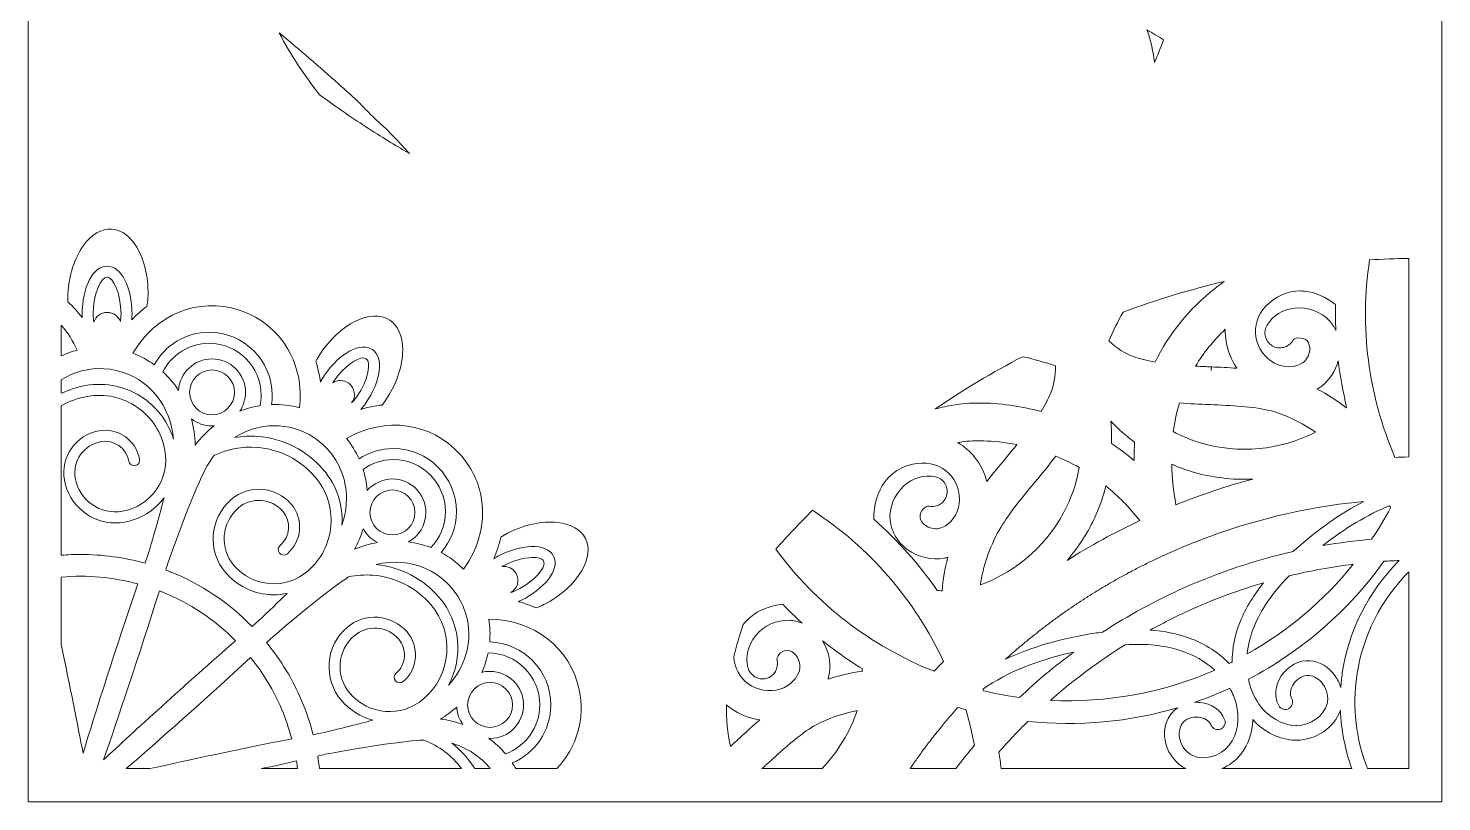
# Model space of a CAD drawing. Header units: millimetres. Extents: x 31 to 886, y -1164 to 562.
# Drawn here: x 501 to 886.3, y -1164.1 to -953.5 of the extents above; entities that cross this region are included whole.
import ezdxf

# ---------------------------------------------------------------- set-up
doc = ezdxf.new("R2010")
doc.units = ezdxf.units.MM
doc.header["$MEASUREMENT"] = 0
doc.layers.add('Layer 1', color=7, linetype='Continuous')

msp = doc.modelspace()

# ---------------------------------------------------------------- linework, layer by layer
at = {"layer": 'Layer 1', "lineweight": 0}
msp.add_lwpolyline([(501, -602.86), (501, -1164.08), (659.69, -1164.08), (886.3, -1164.08), (886.3, -1010.46), (886.3, -602.86), (501, -602.86)], dxfattribs=at)
for points, knots in [([(593.74, -980.74), (589.79, -978.18), (585.22, -975.09), (580.4, -971.57), (576.22, -966.28), (572.54, -960.65), (569.4, -954.71), (575.06, -959.39), (580.46, -964.03), (585.47, -968.5), (587.56, -970.36), (589.55, -972.17), (591.45, -973.96), (592.2, -974.76), (592.96, -975.55), (593.74, -976.33), (595.26, -977.85), (596.83, -979.32), (598.43, -980.74), (599.19, -981.51), (599.94, -982.27), (600.67, -983.03), (602.11, -984.51), (603.5, -986.02), (604.89, -987.58), (601.81, -985.79), (598.04, -983.51), (593.74, -980.74)], [0, 0, 0, 0, 1, 1, 1, 2, 2, 2, 3, 3, 3, 4, 4, 4, 5, 5, 5, 6, 6, 6, 7, 7, 7, 8, 8, 8, 9, 9, 9, 9]), ([(810.45, -956.61), (809.69, -958.67), (808.88, -960.72), (808.02, -962.76), (807.78, -961.02), (807.47, -959.33), (807.1, -957.69), (806.8, -956.37), (806.4, -955.1), (805.92, -953.9), (807.46, -954.74), (808.97, -955.65), (810.45, -956.61)], [0, 0, 0, 0, 1, 1, 1, 2, 2, 2, 3, 3, 3, 4, 4, 4, 4]), ([(522.49, -1018.25), (518.62, -1018.25), (515.7, -1023.91), (515.7, -1031.42), (515.7, -1031.7), (515.71, -1031.97), (515.73, -1032.25), (514.55, -1030.7), (513.24, -1029.27), (511.81, -1027.96), (511.78, -1027.18), (511.76, -1026.5), (511.8, -1025.81), (512.06, -1020.72), (513.58, -1016.04), (516.06, -1012.63), (518.28, -1009.6), (520.97, -1007.99), (523.65, -1008.14), (527.95, -1008.36), (531.64, -1012.89), (533.07, -1019.68), (533.56, -1022), (533.74, -1024.44), (533.61, -1026.94), (533.57, -1027.73), (533.46, -1028.51), (533.35, -1029.21), (531.87, -1030.3), (530.48, -1031.52), (529.2, -1032.85), (529.25, -1032.38), (529.28, -1031.91), (529.28, -1031.42), (529.28, -1023.91), (526.36, -1018.25), (522.49, -1018.25)], [0, 0, 0, 0, 1, 1, 1, 2, 2, 2, 3, 3, 3, 4, 4, 4, 5, 5, 5, 6, 6, 6, 7, 7, 7, 8, 8, 8, 9, 9, 9, 10, 10, 10, 11, 11, 11, 12, 12, 12, 12]), ([(877.31, -1070.2), (875.97, -1070.22), (874.72, -1070.26), (873.53, -1070.31), (866.23, -1053.27), (863.86, -1034.72), (866.63, -1016.54), (870.14, -1016.32), (873.73, -1016.19), (877.31, -1016.14), (877.31, -1016.14), (877.31, -1070.2), (877.31, -1070.2)], [0, 0, 0, 0, 1, 1, 1, 2, 2, 2, 3, 3, 3, 4, 4, 4, 4]), ([(526.28, -1031.42), (526.28, -1032.06), (526.22, -1032.68), (526.11, -1033.28), (525.56, -1031.85), (524.17, -1030.83), (522.54, -1030.83), (520.84, -1030.83), (519.4, -1031.94), (518.9, -1033.47), (518.78, -1032.8), (518.7, -1032.12), (518.7, -1031.42), (518.7, -1025.21), (520.95, -1021.25), (522.49, -1021.25), (524.04, -1021.25), (526.28, -1025.21), (526.28, -1031.42)], [0, 0, 0, 0, 1, 1, 1, 2, 2, 2, 3, 3, 3, 4, 4, 4, 5, 5, 5, 6, 6, 6, 6]), ([(824.5, -1024.29), (817.38, -1029.94), (811.89, -1036.69), (808.18, -1044.37), (805.92, -1043.97), (803.97, -1043.48), (802.25, -1042.86), (799.93, -1042.04), (797.67, -1040.6), (795.52, -1038.58), (796.7, -1035.93), (798.03, -1033.29), (799.47, -1030.73), (808.46, -1027.4), (817.71, -1024.61), (827.04, -1022.4), (826.13, -1023.03), (825.29, -1023.66), (824.5, -1024.29)], [0, 0, 0, 0, 1, 1, 1, 2, 2, 2, 3, 3, 3, 4, 4, 4, 5, 5, 5, 6, 6, 6, 6]), ([(550.32, -1036.25), (543.88, -1036.25), (538.27, -1039.82), (535.33, -1045.07), (533.56, -1043.8), (531.62, -1042.75), (529.54, -1041.96), (535.62, -1031.38), (547.39, -1026.56), (558.53, -1030.21), (566.79, -1032.92), (572.81, -1039.7), (574.63, -1048.35), (575.19, -1051.03), (575.3, -1053.88), (574.95, -1056.83), (572.42, -1056.14), (569.85, -1055.85), (567.3, -1055.93), (567.43, -1055.11), (567.49, -1054.28), (567.49, -1053.42), (567.49, -1043.95), (559.79, -1036.25), (550.32, -1036.25)], [0, 0, 0, 0, 1, 1, 1, 2, 2, 2, 3, 3, 3, 4, 4, 4, 5, 5, 5, 6, 6, 6, 7, 7, 7, 8, 8, 8, 8]), ([(857.42, -1035.72), (856.98, -1034.78), (856.4, -1033.92), (855.7, -1033.14), (853.44, -1030.63), (849.82, -1029.29), (846.26, -1029.66), (842.99, -1029.98), (840.23, -1031.68), (838.68, -1034.31), (838.12, -1035.25), (837.96, -1036.35), (838.23, -1037.41), (838.51, -1038.47), (839.17, -1039.36), (840.11, -1039.91), (841.06, -1040.47), (842.16, -1040.63), (843.22, -1040.35), (844.27, -1040.08), (845.16, -1039.41), (845.72, -1038.47), (846.02, -1037.98), (846.69, -1037.84), (847.07, -1037.8), (848.02, -1037.71), (849.11, -1038.06), (849.61, -1038.61), (850.16, -1039.22), (850.41, -1040.11), (850.31, -1041.12), (850.18, -1042.44), (849.49, -1043.75), (848.53, -1044.47), (846.53, -1045.97), (843.31, -1046.03), (840.69, -1044.63), (838.04, -1043.21), (836.1, -1040.49), (835.62, -1037.53), (835.12, -1034.51), (836.1, -1031.52), (838.36, -1029.11), (840.79, -1026.51), (844.31, -1024.99), (847.75, -1024.99), (848.13, -1024.99), (848.5, -1025.01), (848.88, -1025.05), (851.75, -1025.33), (854.75, -1026.62), (857.37, -1028.69), (857.31, -1031.03), (857.33, -1033.38), (857.42, -1035.72)], [0, 0, 0, 0, 1, 1, 1, 2, 2, 2, 3, 3, 3, 4, 4, 4, 5, 5, 5, 6, 6, 6, 7, 7, 7, 8, 8, 8, 9, 9, 9, 10, 10, 10, 11, 11, 11, 12, 12, 12, 13, 13, 13, 14, 14, 14, 15, 15, 15, 16, 16, 16, 17, 17, 17, 18, 18, 18, 18]), ([(592.91, -1055.66), (597.19, -1049.49), (598.02, -1043.17), (594.83, -1040.97), (591.65, -1038.77), (586.03, -1041.76), (581.75, -1047.93), (581.32, -1048.56), (580.95, -1049.2), (580.64, -1049.86), (580.53, -1049.02), (580.4, -1048.19), (580.22, -1047.36), (580, -1046.28), (579.71, -1045.22), (579.38, -1044.18), (579.75, -1043.47), (580.1, -1042.87), (580.45, -1042.33), (585.93, -1033.88), (594.5, -1029.67), (599.55, -1032.95), (601.8, -1034.4), (603.04, -1037.28), (603.06, -1041.04), (603.07, -1045.25), (601.55, -1049.93), (598.78, -1054.21), (598.4, -1054.79), (597.97, -1055.38), (597.45, -1056.05), (595.49, -1056.26), (593.54, -1056.66), (591.64, -1057.23), (592.1, -1056.75), (592.52, -1056.23), (592.91, -1055.66)], [0, 0, 0, 0, 1, 1, 1, 2, 2, 2, 3, 3, 3, 4, 4, 4, 5, 5, 5, 6, 6, 6, 7, 7, 7, 8, 8, 8, 9, 9, 9, 10, 10, 10, 11, 11, 11, 12, 12, 12, 12]), ([(514.3, -1041.12), (512.82, -1041.5), (511.39, -1042.02), (510, -1042.67), (510, -1042.67), (510, -1034.31), (510, -1034.31), (511.75, -1036.32), (513.19, -1038.6), (514.3, -1041.12)], [0, 0, 0, 0, 1, 1, 1, 2, 2, 2, 3, 3, 3, 3]), ([(827.54, -1038.85), (827.95, -1041.36), (828.96, -1043.85), (830.43, -1046.03), (828.13, -1045.87), (825.81, -1045.77), (823.55, -1045.67), (823.55, -1045.67), (823.48, -1046.67), (823.48, -1046.67), (823.48, -1046.67), (823.48, -1046.67), (823.48, -1046.67), (823.48, -1046.67), (823.48, -1046.67), (823.48, -1046.67), (823.48, -1046.67), (823.48, -1046.67), (823.48, -1046.67), (823.48, -1046.67), (823.53, -1045.67), (823.53, -1045.67), (822.18, -1045.61), (820.7, -1045.55), (819.19, -1045.47), (821.36, -1041.86), (824.07, -1038.5), (827.31, -1035.44), (827.27, -1036.57), (827.35, -1037.71), (827.54, -1038.85)], [0, 0, 0, 0, 1, 1, 1, 2, 2, 2, 3, 3, 3, 4, 4, 4, 5, 5, 5, 6, 6, 6, 7, 7, 7, 8, 8, 8, 9, 9, 9, 10, 10, 10, 10]), ([(551.09, -1043.49), (546.25, -1043.49), (542.27, -1047.28), (541.99, -1052.06), (540.77, -1050.19), (539.33, -1048.49), (537.7, -1047), (540.04, -1042.4), (544.82, -1039.25), (550.32, -1039.25), (558.14, -1039.25), (564.49, -1045.61), (564.49, -1053.42), (564.49, -1054.38), (564.39, -1055.32), (564.21, -1056.22), (562.31, -1056.52), (560.45, -1057.03), (558.65, -1057.73), (559.64, -1056.27), (560.22, -1054.51), (560.22, -1052.62), (560.22, -1047.58), (556.13, -1043.49), (551.09, -1043.49)], [0, 0, 0, 0, 1, 1, 1, 2, 2, 2, 3, 3, 3, 4, 4, 4, 5, 5, 5, 6, 6, 6, 7, 7, 7, 8, 8, 8, 8]), ([(588.39, -1050.14), (587.07, -1049.14), (585.31, -1049.14), (584, -1049.99), (584.07, -1049.88), (584.14, -1049.76), (584.22, -1049.64), (587.22, -1045.32), (590.62, -1043.23), (592.36, -1043.23), (592.67, -1043.23), (592.93, -1043.3), (593.13, -1043.44), (594.4, -1044.32), (593.98, -1048.85), (590.45, -1053.96), (590.06, -1054.52), (589.62, -1055.02), (589.15, -1055.49), (590.41, -1053.8), (590.07, -1051.41), (588.39, -1050.14)], [0, 0, 0, 0, 1, 1, 1, 2, 2, 2, 3, 3, 3, 4, 4, 4, 5, 5, 5, 6, 6, 6, 7, 7, 7, 7]), ([(748.2, -1057.13), (755.85, -1051.92), (763.85, -1047.15), (772.05, -1042.89), (775.08, -1043.56), (778.09, -1044.41), (781.01, -1045.39), (781.02, -1048.18), (780.57, -1050.7), (779.66, -1052.88), (779.02, -1054.43), (778.17, -1056.06), (777.08, -1057.83), (771.49, -1056.3), (765.6, -1055.51), (760.27, -1055.51), (757.74, -1055.51), (755.33, -1055.69), (753.14, -1056.06), (751.58, -1056.32), (749.96, -1056.67), (748.2, -1057.13)], [0, 0, 0, 0, 1, 1, 1, 2, 2, 2, 3, 3, 3, 4, 4, 4, 5, 5, 5, 6, 6, 6, 7, 7, 7, 7]), ([(858.09, -1043.98), (858.59, -1048.24), (859.36, -1052.47), (860.38, -1056.65), (860.34, -1056.69), (860.31, -1056.74), (860.27, -1056.78), (857.76, -1054.88), (855.11, -1053.19), (852.38, -1051.73), (852.75, -1051.51), (853.11, -1051.27), (853.45, -1051.01), (855.7, -1049.32), (857.35, -1046.79), (858.09, -1043.98)], [0, 0, 0, 0, 1, 1, 1, 2, 2, 2, 3, 3, 3, 4, 4, 4, 5, 5, 5, 5]), ([(532.48, -1054.25), (527.84, -1051.01), (522.21, -1049.76), (516.63, -1050.75), (514.28, -1051.17), (512.06, -1051.89), (510, -1052.87), (510, -1052.87), (510, -1049.23), (510, -1049.23), (513.47, -1046.99), (517.49, -1045.94), (521.66, -1046.17), (530.78, -1046.67), (538.21, -1053.24), (540.17, -1062.54), (540.36, -1063.45), (540.49, -1064.38), (540.57, -1065.32), (539.18, -1060.85), (536.38, -1056.98), (532.48, -1054.25)], [0, 0, 0, 0, 1, 1, 1, 2, 2, 2, 3, 3, 3, 4, 4, 4, 5, 5, 5, 6, 6, 6, 7, 7, 7, 7]), ([(551.09, -1058.74), (547.72, -1058.74), (544.97, -1055.99), (544.97, -1052.62), (544.97, -1049.24), (547.72, -1046.49), (551.09, -1046.49), (554.47, -1046.49), (557.22, -1049.24), (557.22, -1052.62), (557.22, -1055.99), (554.47, -1058.74), (551.09, -1058.74)], [0, 0, 0, 0, 1, 1, 1, 2, 2, 2, 3, 3, 3, 4, 4, 4, 4]), ([(531.35, -1070.84), (530.43, -1065.64), (525.45, -1062.16), (520.25, -1063.08), (513.96, -1064.19), (509.75, -1070.22), (510.86, -1076.51), (512.07, -1083.35), (518.04, -1088.17), (524.75, -1088.17), (525.57, -1088.17), (526.39, -1088.09), (527.22, -1087.95), (531.57, -1087.18), (535.38, -1084.83), (538.02, -1081.31), (536.88, -1085.72), (535.37, -1091.03), (533.51, -1097.25), (533.28, -1097.88), (533.06, -1098.52), (532.83, -1099.16), (527.09, -1097.56), (521.23, -1096.75), (515.31, -1096.75), (513.55, -1096.75), (511.77, -1096.82), (510, -1096.96), (510, -1096.96), (510, -1056.24), (510, -1056.24), (512.17, -1055.04), (514.57, -1054.16), (517.15, -1053.7), (521.94, -1052.86), (526.78, -1053.92), (530.76, -1056.71), (534.75, -1059.5), (537.41, -1063.67), (538.26, -1068.46), (538.92, -1072.21), (538.08, -1076), (535.9, -1079.12), (533.72, -1082.24), (530.45, -1084.33), (526.7, -1084.99), (520.66, -1086.06), (514.88, -1082.02), (513.82, -1075.99), (512.99, -1071.32), (516.11, -1066.86), (520.78, -1066.03), (524.35, -1065.4), (527.76, -1067.79), (528.39, -1071.36), (528.54, -1072.17), (529.32, -1072.72), (530.13, -1072.57), (530.95, -1072.43), (531.49, -1071.65), (531.35, -1070.84)], [0, 0, 0, 0, 1, 1, 1, 2, 2, 2, 3, 3, 3, 4, 4, 4, 5, 5, 5, 6, 6, 6, 7, 7, 7, 8, 8, 8, 9, 9, 9, 10, 10, 10, 11, 11, 11, 12, 12, 12, 13, 13, 13, 14, 14, 14, 15, 15, 15, 16, 16, 16, 17, 17, 17, 18, 18, 18, 19, 19, 19, 20, 20, 20, 20]), ([(839.31, -1057.52), (842.19, -1058.19), (846.91, -1060.08), (851.88, -1063.44), (842.29, -1068.37), (830.91, -1069.44), (820.57, -1066.37), (818.03, -1065.61), (815.52, -1064.58), (813.12, -1063.3), (813.47, -1060.6), (814.03, -1057.98), (814.78, -1055.48), (817.56, -1055.69), (820.36, -1055.82), (823.07, -1055.94), (823.07, -1055.94), (823.07, -1055.94), (823.07, -1055.94), (829.04, -1056.2), (834.67, -1056.45), (839.31, -1057.52)], [0, 0, 0, 0, 1, 1, 1, 2, 2, 2, 3, 3, 3, 4, 4, 4, 5, 5, 5, 6, 6, 6, 7, 7, 7, 7]), ([(619.62, -1100.75), (617.82, -1098.92), (615.77, -1097.41), (613.57, -1096.22), (616.14, -1093.22), (617.71, -1089.33), (617.71, -1085.07), (617.71, -1075.6), (610.01, -1067.9), (600.54, -1067.9), (597.08, -1067.9), (593.86, -1068.93), (591.16, -1070.7), (590.26, -1068.72), (589.11, -1066.86), (587.75, -1065.18), (598.3, -1059.06), (610.9, -1060.77), (618.73, -1069.5), (621.55, -1072.65), (623.49, -1076.47), (624.35, -1080.53), (625.79, -1087.41), (624.07, -1094.72), (619.62, -1100.75)], [0, 0, 0, 0, 1, 1, 1, 2, 2, 2, 3, 3, 3, 4, 4, 4, 5, 5, 5, 6, 6, 6, 7, 7, 7, 8, 8, 8, 8]), ([(551.66, -1061.72), (549.75, -1063.22), (548.01, -1064.97), (546.49, -1066.98), (546.45, -1064.5), (546.1, -1062.09), (545.47, -1059.8), (547.02, -1061.01), (548.97, -1061.74), (551.09, -1061.74), (551.28, -1061.74), (551.47, -1061.74), (551.66, -1061.72)], [0, 0, 0, 0, 1, 1, 1, 2, 2, 2, 3, 3, 3, 4, 4, 4, 4]), ([(581.43, -1073.66), (576.89, -1068.36), (570.55, -1065.15), (563.59, -1064.62), (561.42, -1064.45), (559.28, -1064.55), (557.19, -1064.91), (563.81, -1060.74), (572.09, -1060.49), (578.82, -1064.89), (583.22, -1067.76), (586.24, -1072.17), (587.32, -1077.3), (588.11, -1081.07), (587.81, -1085.02), (586.5, -1088.77), (586.84, -1083.23), (585.05, -1077.88), (581.43, -1073.66)], [0, 0, 0, 0, 1, 1, 1, 2, 2, 2, 3, 3, 3, 4, 4, 4, 5, 5, 5, 6, 6, 6, 6]), ([(796.1, -1060.49), (798.15, -1062.59), (800.32, -1064.5), (802.58, -1066.21), (802.47, -1067.84), (802.41, -1069.49), (802.42, -1071.14), (800.46, -1069.49), (798.4, -1067.95), (796.27, -1066.54), (796.32, -1064.55), (796.26, -1062.53), (796.1, -1060.49)], [0, 0, 0, 0, 1, 1, 1, 2, 2, 2, 3, 3, 3, 4, 4, 4, 4]), ([(754.42, -1066.27), (754.56, -1066.24), (754.7, -1066.22), (754.85, -1066.19), (757.98, -1065.66), (763.84, -1065.55), (770.5, -1066.83), (769.45, -1068.13), (768.41, -1069.39), (767.46, -1070.53), (765.75, -1072.6), (763.99, -1074.72), (762.32, -1076.87), (761.66, -1074.47), (760.53, -1072.2), (759.04, -1070.34), (759.04, -1070.34), (759.04, -1070.34), (759.04, -1070.34), (757.72, -1068.69), (756.17, -1067.32), (754.42, -1066.27)], [0, 0, 0, 0, 1, 1, 1, 2, 2, 2, 3, 3, 3, 4, 4, 4, 5, 5, 5, 6, 6, 6, 7, 7, 7, 7]), ([(569.51, -1096.39), (570.05, -1097.02), (571, -1097.09), (571.63, -1096.55), (575.64, -1093.11), (576.1, -1087.06), (572.66, -1083.05), (568.5, -1078.2), (561.17, -1077.64), (556.32, -1081.8), (550.41, -1086.87), (549.73, -1095.79), (554.8, -1101.7), (557.8, -1105.2), (561.99, -1107.32), (566.58, -1107.68), (567.03, -1107.71), (567.48, -1107.73), (567.93, -1107.73), (569.16, -1107.73), (570.38, -1107.59), (571.57, -1107.34), (569.22, -1109.64), (566.58, -1112.18), (563.64, -1114.95), (563.09, -1115.41), (562.54, -1115.88), (561.99, -1116.36), (555.62, -1109.84), (548.12, -1104.83), (539.71, -1101.45), (539.29, -1101.28), (538.88, -1101.13), (538.48, -1100.99), (538.67, -1100.35), (538.87, -1099.71), (539.06, -1099.08), (545.95, -1079.71), (549.29, -1073.04), (550.87, -1070.86), (551.15, -1070.48), (551.44, -1070.11), (551.74, -1069.75), (555.32, -1068.05), (559.3, -1067.3), (563.36, -1067.61), (569.52, -1068.08), (575.13, -1070.92), (579.15, -1075.61), (582.32, -1079.3), (583.86, -1084.01), (583.49, -1088.86), (583.12, -1093.71), (580.88, -1098.12), (577.19, -1101.29), (574.3, -1103.77), (570.61, -1104.98), (566.81, -1104.68), (563.01, -1104.39), (559.55, -1102.64), (557.07, -1099.75), (553.08, -1095.1), (553.62, -1088.07), (558.27, -1084.08), (561.87, -1080.99), (567.3, -1081.41), (570.39, -1085), (572.75, -1087.75), (572.43, -1091.91), (569.68, -1094.27), (569.05, -1094.81), (568.98, -1095.76), (569.51, -1096.39)], [0, 0, 0, 0, 1, 1, 1, 2, 2, 2, 3, 3, 3, 4, 4, 4, 5, 5, 5, 6, 6, 6, 7, 7, 7, 8, 8, 8, 9, 9, 9, 10, 10, 10, 11, 11, 11, 12, 12, 12, 13, 13, 13, 14, 14, 14, 15, 15, 15, 16, 16, 16, 17, 17, 17, 18, 18, 18, 19, 19, 19, 20, 20, 20, 21, 21, 21, 22, 22, 22, 23, 23, 23, 24, 24, 24, 24]), ([(609.4, -1085.32), (609.4, -1080.29), (605.31, -1076.19), (600.28, -1076.19), (597.53, -1076.19), (595.07, -1077.41), (593.4, -1079.33), (593.3, -1078.25), (593.15, -1077.18), (592.93, -1076.11), (592.75, -1075.25), (592.52, -1074.41), (592.26, -1073.58), (594.59, -1071.9), (597.45, -1070.9), (600.54, -1070.9), (608.35, -1070.9), (614.71, -1077.26), (614.71, -1085.07), (614.71, -1088.89), (613.18, -1092.36), (610.71, -1094.9), (608.77, -1094.14), (606.74, -1093.62), (604.65, -1093.33), (607.48, -1091.77), (609.4, -1088.77), (609.4, -1085.32)], [0, 0, 0, 0, 1, 1, 1, 2, 2, 2, 3, 3, 3, 4, 4, 4, 5, 5, 5, 6, 6, 6, 7, 7, 7, 8, 8, 8, 9, 9, 9, 9]), ([(765.65, -1090.18), (767.96, -1086.03), (771.56, -1081.69), (775.39, -1077.07), (777.29, -1074.78), (779.24, -1072.42), (781.1, -1069.99), (783.29, -1070.89), (785.43, -1071.93), (787.47, -1073.09), (786.83, -1076.78), (785.71, -1080.3), (784.15, -1083.58), (779.44, -1093.47), (770.85, -1101.29), (760.56, -1105.06), (761.26, -1099.99), (762.96, -1095), (765.65, -1090.18)], [0, 0, 0, 0, 1, 1, 1, 2, 2, 2, 3, 3, 3, 4, 4, 4, 5, 5, 5, 6, 6, 6, 6]), ([(750.81, -1077.33), (750.21, -1076.41), (749.28, -1075.79), (748.21, -1075.58), (745.21, -1074.97), (742.1, -1075.89), (739.68, -1078.1), (737.03, -1080.51), (735.6, -1084.09), (735.95, -1087.44), (736.28, -1090.57), (737.94, -1093.38), (740.62, -1095.37), (743.53, -1097.52), (747.31, -1098.4), (750.73, -1097.73), (751.04, -1097.67), (751.35, -1097.6), (751.66, -1097.52), (750.86, -1100.52), (750.35, -1103.58), (750.12, -1106.65), (749.66, -1106.63), (749.21, -1106.59), (748.76, -1106.53), (743.8, -1099.39), (737.99, -1092.87), (731.47, -1087.15), (731.44, -1083.27), (732.51, -1079.67), (734.51, -1076.96), (736.77, -1073.89), (740.62, -1071.94), (744.56, -1071.86), (747.85, -1071.8), (750.74, -1073.08), (752.65, -1075.46), (754.53, -1077.8), (755.25, -1081.07), (754.53, -1083.98), (753.82, -1086.87), (751.61, -1089.22), (749.17, -1089.7), (747.99, -1089.93), (746.55, -1089.57), (745.49, -1088.78), (744.67, -1088.18), (744.18, -1087.4), (744.09, -1086.59), (744.01, -1085.84), (744.48, -1084.79), (745.19, -1084.15), (745.47, -1083.9), (746.02, -1083.49), (746.59, -1083.6), (747.66, -1083.82), (748.75, -1083.6), (749.67, -1083), (750.58, -1082.39), (751.2, -1081.47), (751.41, -1080.4), (751.63, -1079.33), (751.42, -1078.24), (750.81, -1077.33)], [0, 0, 0, 0, 1, 1, 1, 2, 2, 2, 3, 3, 3, 4, 4, 4, 5, 5, 5, 6, 6, 6, 7, 7, 7, 8, 8, 8, 9, 9, 9, 10, 10, 10, 11, 11, 11, 12, 12, 12, 13, 13, 13, 14, 14, 14, 15, 15, 15, 16, 16, 16, 17, 17, 17, 18, 18, 18, 19, 19, 19, 20, 20, 20, 21, 21, 21, 21]), ([(834.78, -1076.24), (827.69, -1078.13), (820.69, -1080.46), (813.83, -1083.22), (813.16, -1079.42), (812.77, -1075.71), (812.69, -1072.17), (814.52, -1072.98), (816.38, -1073.66), (818.24, -1074.22), (823.64, -1075.82), (829.23, -1076.49), (834.78, -1076.24)], [0, 0, 0, 0, 1, 1, 1, 2, 2, 2, 3, 3, 3, 4, 4, 4, 4]), ([(791.54, -1087.1), (792.89, -1084.27), (793.97, -1081.24), (794.75, -1078.09), (798.1, -1080.8), (801.21, -1083.96), (804.01, -1087.51), (797.14, -1090.74), (790.52, -1094.37), (784.16, -1098.38), (787.1, -1094.99), (789.59, -1091.2), (791.54, -1087.1)], [0, 0, 0, 0, 1, 1, 1, 2, 2, 2, 3, 3, 3, 4, 4, 4, 4]), ([(600.28, -1091.45), (596.9, -1091.45), (594.15, -1088.7), (594.15, -1085.32), (594.15, -1081.94), (596.9, -1079.19), (600.28, -1079.19), (603.65, -1079.19), (606.4, -1081.94), (606.4, -1085.32), (606.4, -1088.7), (603.65, -1091.45), (600.28, -1091.45)], [0, 0, 0, 0, 1, 1, 1, 2, 2, 2, 3, 3, 3, 4, 4, 4, 4]), ([(846.2, -1095.62), (846.08, -1095.73), (845.96, -1095.84), (845.84, -1095.95), (835.67, -1098.25), (825.7, -1101.56), (816.04, -1105.86), (808.28, -1109.32), (800.86, -1113.35), (793.83, -1117.91), (793.13, -1118), (792.41, -1118.1), (791.66, -1118.22), (782.5, -1119.62), (774.39, -1121.98), (767.43, -1125.28), (768.09, -1124.68), (768.77, -1124.08), (769.46, -1123.47), (769.46, -1123.47), (769.92, -1123.07), (769.92, -1123.07), (770.71, -1122.39), (771.54, -1121.68), (772.38, -1120.98), (772.38, -1120.98), (772.87, -1120.57), (772.87, -1120.57), (773.67, -1119.92), (774.51, -1119.24), (775.37, -1118.55), (775.37, -1118.55), (775.89, -1118.14), (775.89, -1118.14), (776.72, -1117.48), (777.57, -1116.83), (778.41, -1116.19), (778.41, -1116.19), (778.96, -1115.78), (778.96, -1115.78), (779.81, -1115.14), (780.67, -1114.5), (781.52, -1113.89), (781.71, -1113.75), (781.9, -1113.62), (782.09, -1113.48), (782.96, -1112.85), (783.83, -1112.24), (784.68, -1111.66), (784.68, -1111.66), (785.28, -1111.25), (785.28, -1111.25), (786.17, -1110.64), (787.05, -1110.05), (787.9, -1109.49), (787.9, -1109.49), (788.52, -1109.1), (788.52, -1109.1), (789.42, -1108.51), (790.32, -1107.94), (791.19, -1107.4), (791.19, -1107.4), (791.81, -1107.01), (791.81, -1107.01), (792.76, -1106.42), (793.65, -1105.89), (794.53, -1105.37), (794.67, -1105.28), (794.82, -1105.19), (794.97, -1105.11), (794.97, -1105.11), (795.15, -1105), (795.15, -1105), (796.12, -1104.43), (797.03, -1103.91), (797.92, -1103.41), (797.92, -1103.41), (798.53, -1103.07), (798.53, -1103.07), (799.55, -1102.51), (800.48, -1102), (801.37, -1101.53), (801.37, -1101.53), (801.96, -1101.22), (801.96, -1101.22), (803.02, -1100.66), (803.97, -1100.17), (804.88, -1099.72), (804.88, -1099.72), (805.43, -1099.44), (805.43, -1099.44), (806.46, -1098.93), (807.42, -1098.47), (808.34, -1098.03), (808.34, -1098.03), (808.93, -1097.75), (808.93, -1097.75), (809.91, -1097.29), (810.89, -1096.84), (811.86, -1096.41), (811.86, -1096.41), (812.16, -1096.27), (812.16, -1096.27), (829.11, -1088.73), (846.88, -1084.04), (865.07, -1082.3), (858.76, -1085.54), (852.45, -1089.99), (846.2, -1095.62)], [0, 0, 0, 0, 1, 1, 1, 2, 2, 2, 3, 3, 3, 4, 4, 4, 5, 5, 5, 6, 6, 6, 7, 7, 7, 8, 8, 8, 9, 9, 9, 10, 10, 10, 11, 11, 11, 12, 12, 12, 13, 13, 13, 14, 14, 14, 15, 15, 15, 16, 16, 16, 17, 17, 17, 18, 18, 18, 19, 19, 19, 20, 20, 20, 21, 21, 21, 22, 22, 22, 23, 23, 23, 24, 24, 24, 25, 25, 25, 26, 26, 26, 27, 27, 27, 28, 28, 28, 29, 29, 29, 30, 30, 30, 31, 31, 31, 32, 32, 32, 33, 33, 33, 34, 34, 34, 35, 35, 35, 36, 36, 36, 36]), ([(704.76, -1095.31), (707.97, -1091.7), (711.32, -1088.14), (714.75, -1084.72), (730.27, -1094.78), (742.6, -1108.99), (750.48, -1125.87), (749.57, -1126.81), (748.73, -1127.7), (747.93, -1128.56), (730.62, -1121.69), (715.72, -1110.21), (704.76, -1095.31)], [0, 0, 0, 0, 1, 1, 1, 2, 2, 2, 3, 3, 3, 4, 4, 4, 4]), ([(867.2, -1092.61), (862.75, -1092.99), (858.32, -1093.57), (853.92, -1094.33), (859.96, -1089.54), (866.02, -1085.93), (872.04, -1083.5), (872.15, -1083.69), (872.25, -1083.88), (872.36, -1084.07), (870.8, -1086.97), (869.06, -1089.84), (867.2, -1092.61)], [0, 0, 0, 0, 1, 1, 1, 2, 2, 2, 3, 3, 3, 4, 4, 4, 4]), ([(592.29, -1089.74), (593.19, -1091.35), (594.55, -1092.66), (596.2, -1093.49), (594.08, -1093.85), (591.97, -1094.46), (589.91, -1095.33), (590.91, -1093.53), (591.71, -1091.66), (592.29, -1089.74)], [0, 0, 0, 0, 1, 1, 1, 2, 2, 2, 3, 3, 3, 3]), ([(641.58, -1110.41), (640.88, -1110.77), (640.15, -1111.07), (639.49, -1111.32), (637.88, -1110.62), (636.22, -1110.05), (634.52, -1109.61), (634.82, -1109.49), (635.13, -1109.35), (635.43, -1109.2), (638.41, -1107.71), (640.96, -1105.77), (642.61, -1103.73), (644.53, -1101.36), (645.09, -1099.06), (644.18, -1097.24), (643.26, -1095.42), (641.08, -1094.48), (638.05, -1094.59), (635.42, -1094.7), (632.33, -1095.57), (629.36, -1097.06), (628.85, -1097.31), (628.37, -1097.6), (627.91, -1097.9), (628.72, -1096.02), (629.36, -1094.06), (629.8, -1092.06), (630.38, -1091.67), (631, -1091.29), (631.65, -1090.96), (636.2, -1088.64), (641.01, -1087.61), (645.2, -1088.06), (648.94, -1088.46), (651.67, -1090), (652.89, -1092.38), (654.1, -1094.77), (653.74, -1097.88), (651.87, -1101.14), (649.78, -1104.8), (646.12, -1108.09), (641.58, -1110.41)], [0, 0, 0, 0, 1, 1, 1, 2, 2, 2, 3, 3, 3, 4, 4, 4, 5, 5, 5, 6, 6, 6, 7, 7, 7, 8, 8, 8, 9, 9, 9, 10, 10, 10, 11, 11, 11, 12, 12, 12, 13, 13, 13, 14, 14, 14, 14]), ([(615.58, -1132.33), (619.61, -1124.83), (618.88, -1115.3), (613.02, -1108.46), (608.62, -1103.33), (602.53, -1100.17), (595.83, -1099.49), (605.2, -1097.22), (614.66, -1101.18), (618.96, -1109.68), (619.75, -1111.25), (620.34, -1112.89), (620.69, -1114.57), (622.02, -1120.92), (620.02, -1127.45), (615.58, -1132.33)], [0, 0, 0, 0, 1, 1, 1, 2, 2, 2, 3, 3, 3, 4, 4, 4, 5, 5, 5, 5]), ([(633.97, -1101.96), (633.2, -1100.57), (631.67, -1099.85), (630.18, -1100.02), (630.35, -1099.93), (630.52, -1099.83), (630.7, -1099.74), (633.26, -1098.46), (635.98, -1097.68), (638.16, -1097.59), (639.88, -1097.52), (641.15, -1097.9), (641.49, -1098.58), (641.83, -1099.25), (641.37, -1100.5), (640.28, -1101.84), (638.91, -1103.53), (636.65, -1105.23), (634.09, -1106.52), (633.59, -1106.77), (633.07, -1106.97), (632.55, -1107.14), (634.35, -1106.09), (634.99, -1103.79), (633.97, -1101.96)], [0, 0, 0, 0, 1, 1, 1, 2, 2, 2, 3, 3, 3, 4, 4, 4, 5, 5, 5, 6, 6, 6, 7, 7, 7, 8, 8, 8, 8]), ([(835.05, -1116.6), (836.93, -1111.88), (839.98, -1107.43), (844.69, -1102.6), (850.45, -1101.2), (856.29, -1100.13), (862.19, -1099.41), (854.23, -1109.31), (844.37, -1117.63), (833.28, -1123.85), (833.51, -1121.45), (834.1, -1118.99), (835.05, -1116.6)], [0, 0, 0, 0, 1, 1, 1, 2, 2, 2, 3, 3, 3, 4, 4, 4, 4]), ([(841.89, -1137.92), (842.41, -1138.89), (843.62, -1139.26), (844.6, -1138.74), (845.57, -1138.22), (845.94, -1137.01), (845.43, -1136.04), (844.82, -1134.9), (844.99, -1133.41), (845.88, -1132.05), (846.91, -1130.49), (848.56, -1129.56), (850.1, -1129.69), (851.54, -1129.81), (852.93, -1130.67), (853.92, -1132.06), (855.05, -1133.65), (855.49, -1135.69), (855.05, -1137.39), (854.19, -1140.75), (850.53, -1143.33), (846.67, -1143.33), (846.61, -1143.33), (846.56, -1143.33), (846.5, -1143.33), (842.81, -1143.26), (838.97, -1141.02), (836.48, -1137.5), (835.09, -1135.52), (834.13, -1133.21), (833.61, -1130.71), (848.25, -1123.05), (860.92, -1112.06), (870.55, -1098.62), (871.91, -1098.53), (873.3, -1098.46), (874.72, -1098.41), (874.65, -1098.48), (874.58, -1098.55), (874.52, -1098.61), (866.31, -1106.8), (860.87, -1117.64), (859.19, -1129.12), (859.01, -1130.42), (858.87, -1131.72), (858.78, -1133.02), (858.43, -1131.87), (857.9, -1130.75), (857.18, -1129.75), (855.51, -1127.39), (853.05, -1125.92), (850.43, -1125.7), (847.42, -1125.46), (844.39, -1127.04), (842.54, -1129.85), (840.83, -1132.45), (840.59, -1135.47), (841.89, -1137.92)], [0, 0, 0, 0, 1, 1, 1, 2, 2, 2, 3, 3, 3, 4, 4, 4, 5, 5, 5, 6, 6, 6, 7, 7, 7, 8, 8, 8, 9, 9, 9, 10, 10, 10, 11, 11, 11, 12, 12, 12, 13, 13, 13, 14, 14, 14, 15, 15, 15, 16, 16, 16, 17, 17, 17, 18, 18, 18, 19, 19, 19, 19]), ([(877.31, -1155.08), (877.31, -1155.08), (866.04, -1155.08), (866.04, -1155.08), (862.93, -1147.05), (861.91, -1138.24), (863.15, -1129.7), (864.7, -1119.09), (869.73, -1109.07), (877.31, -1101.48), (877.31, -1101.48), (877.31, -1155.08), (877.31, -1155.08)], [0, 0, 0, 0, 1, 1, 1, 2, 2, 2, 3, 3, 3, 4, 4, 4, 4]), ([(510, -1121.31), (510, -1121.31), (510, -1102.92), (510, -1102.92), (517.04, -1102.29), (524.05, -1102.92), (530.87, -1104.78), (525.03, -1121.74), (519.19, -1140.29), (515.93, -1150.82), (514.5, -1143.38), (512.39, -1132.71), (510, -1121.31)], [0, 0, 0, 0, 1, 1, 1, 2, 2, 2, 3, 3, 3, 4, 4, 4, 4]), ([(575.51, -1136.49), (573.1, -1130.85), (569.9, -1125.57), (565.98, -1120.77), (566.5, -1120.28), (567.03, -1119.79), (567.54, -1119.3), (576.97, -1111.26), (583.93, -1105.76), (588.33, -1102.86), (590.48, -1102.4), (592.7, -1102.24), (594.95, -1102.41), (601.11, -1102.88), (606.72, -1105.73), (610.74, -1110.42), (617.28, -1118.04), (616.4, -1129.56), (608.78, -1136.09), (602.81, -1141.21), (593.78, -1140.52), (588.66, -1134.55), (584.67, -1129.9), (585.21, -1122.87), (589.86, -1118.88), (591.6, -1117.39), (593.82, -1116.66), (596.11, -1116.84), (598.4, -1117.01), (600.48, -1118.07), (601.97, -1119.81), (603.12, -1121.14), (603.67, -1122.84), (603.54, -1124.59), (603.4, -1126.34), (602.6, -1127.93), (601.26, -1129.08), (600.63, -1129.62), (600.56, -1130.56), (601.1, -1131.19), (601.64, -1131.82), (602.59, -1131.89), (603.22, -1131.35), (605.16, -1129.69), (606.33, -1127.37), (606.53, -1124.82), (606.72, -1122.27), (605.91, -1119.8), (604.25, -1117.86), (602.23, -1115.51), (599.42, -1114.08), (596.34, -1113.85), (593.25, -1113.61), (590.26, -1114.59), (587.91, -1116.61), (585.04, -1119.06), (583.31, -1122.48), (583.02, -1126.24), (582.73, -1130), (583.93, -1133.64), (586.38, -1136.51), (588.71, -1139.22), (591.7, -1141.02), (594.91, -1141.9), (590.91, -1142.98), (586.19, -1144.16), (580.76, -1145.45), (580.07, -1145.58), (579.37, -1145.71), (578.66, -1145.84), (577.82, -1142.56), (576.76, -1139.42), (575.51, -1136.49)], [0, 0, 0, 0, 1, 1, 1, 2, 2, 2, 3, 3, 3, 4, 4, 4, 5, 5, 5, 6, 6, 6, 7, 7, 7, 8, 8, 8, 9, 9, 9, 10, 10, 10, 11, 11, 11, 12, 12, 12, 13, 13, 13, 14, 14, 14, 15, 15, 15, 16, 16, 16, 17, 17, 17, 18, 18, 18, 19, 19, 19, 20, 20, 20, 21, 21, 21, 22, 22, 22, 23, 23, 23, 24, 24, 24, 24]), ([(816.17, -1119.07), (813.99, -1118.37), (811.02, -1117.63), (806.82, -1117.35), (810.64, -1115.25), (814.55, -1113.29), (818.56, -1111.51), (824.8, -1108.73), (831.19, -1106.39), (837.7, -1104.47), (835.21, -1107.59), (832.92, -1111.15), (831.33, -1115.12), (829.9, -1118.71), (829.19, -1122.43), (829.17, -1126.03), (828.89, -1126.17), (828.61, -1126.31), (828.33, -1126.44), (825.14, -1123.17), (820.95, -1120.58), (816.17, -1119.07)], [0, 0, 0, 0, 1, 1, 1, 2, 2, 2, 3, 3, 3, 4, 4, 4, 5, 5, 5, 6, 6, 6, 7, 7, 7, 7]), ([(536.73, -1106.67), (536.99, -1106.77), (537.24, -1106.86), (537.49, -1106.96), (545.02, -1109.98), (551.75, -1114.45), (557.49, -1120.25), (543.94, -1132.02), (529.62, -1145.16), (521.53, -1152.65), (525.18, -1142.1), (531.42, -1123.77), (536.73, -1106.67)], [0, 0, 0, 0, 1, 1, 1, 2, 2, 2, 3, 3, 3, 4, 4, 4, 4]), ([(697.17, -1127.55), (697.44, -1128.61), (698.11, -1129.5), (699.05, -1130.05), (699.99, -1130.61), (701.09, -1130.77), (702.15, -1130.5), (704.34, -1129.94), (705.66, -1127.7), (705.1, -1125.51), (704.96, -1124.95), (705.34, -1124.38), (705.58, -1124.09), (706.18, -1123.35), (707.2, -1122.81), (707.95, -1122.86), (708.77, -1122.9), (709.57, -1123.36), (710.22, -1124.14), (711.07, -1125.18), (711.49, -1126.57), (711.32, -1127.77), (710.97, -1130.24), (708.74, -1132.57), (705.89, -1133.43), (703.02, -1134.29), (699.72, -1133.75), (697.28, -1131.99), (694.94, -1130.31), (693.53, -1127.69), (693.3, -1124.6), (694.05, -1121.72), (694.94, -1118.76), (695.8, -1115.97), (696.41, -1115.13), (697.09, -1114.4), (697.84, -1113.79), (700.15, -1111.9), (703.27, -1110.67), (706.68, -1110.32), (708.37, -1112.1), (710.12, -1113.82), (711.92, -1115.48), (710.8, -1115.02), (709.61, -1114.75), (708.38, -1114.69), (705.01, -1114.51), (701.51, -1116.13), (699.24, -1118.9), (697.17, -1121.44), (696.41, -1124.59), (697.17, -1127.55)], [0, 0, 0, 0, 1, 1, 1, 2, 2, 2, 3, 3, 3, 4, 4, 4, 5, 5, 5, 6, 6, 6, 7, 7, 7, 8, 8, 8, 9, 9, 9, 10, 10, 10, 11, 11, 11, 12, 12, 12, 13, 13, 13, 14, 14, 14, 15, 15, 15, 16, 16, 16, 17, 17, 17, 17]), ([(645.05, -1155.08), (645.05, -1155.08), (633.89, -1155.08), (633.89, -1155.08), (633.59, -1154.55), (633.28, -1154.04), (632.94, -1153.54), (639.11, -1150.93), (643.44, -1144.83), (643.44, -1137.73), (643.44, -1128.43), (636.01, -1120.83), (626.78, -1120.57), (626.95, -1118.53), (626.88, -1116.46), (626.54, -1114.39), (626.54, -1114.39), (626.58, -1114.39), (626.58, -1114.39), (638.77, -1114.39), (648.8, -1122.16), (651.21, -1133.63), (652.85, -1141.42), (650.6, -1149.22), (645.05, -1155.08)], [0, 0, 0, 0, 1, 1, 1, 2, 2, 2, 3, 3, 3, 4, 4, 4, 5, 5, 5, 6, 6, 6, 7, 7, 7, 8, 8, 8, 8]), ([(719.05, -1130.68), (719.22, -1130.1), (719.34, -1129.5), (719.43, -1128.91), (719.84, -1125.97), (719.12, -1122.83), (717.48, -1120.24), (720.92, -1122.99), (724.54, -1125.53), (728.3, -1127.85), (728.33, -1128.07), (728.35, -1128.3), (728.37, -1128.53), (725.17, -1129), (722.05, -1129.72), (719.05, -1130.68)], [0, 0, 0, 0, 1, 1, 1, 2, 2, 2, 3, 3, 3, 4, 4, 4, 5, 5, 5, 5]), ([(824.45, -1128.25), (810.37, -1134.4), (794.94, -1137.23), (779.64, -1136.48), (786.01, -1130.86), (792.82, -1125.8), (800.03, -1121.33), (805.83, -1120.99), (810.61, -1121.5), (814.96, -1122.88), (818.62, -1124.04), (821.87, -1125.91), (824.45, -1128.25)], [0, 0, 0, 0, 1, 1, 1, 2, 2, 2, 3, 3, 3, 4, 4, 4, 4]), ([(527.72, -1155.08), (535.86, -1148), (549.4, -1136.11), (561.62, -1124.82), (565.08, -1129.11), (567.91, -1133.81), (570.04, -1138.82), (571.13, -1141.36), (572.06, -1144.1), (572.81, -1146.95), (558.94, -1149.65), (544.21, -1152.85), (534.16, -1155.08), (534.16, -1155.08), (527.72, -1155.08), (527.72, -1155.08)], [0, 0, 0, 0, 1, 1, 1, 2, 2, 2, 3, 3, 3, 4, 4, 4, 5, 5, 5, 5]), ([(626.58, -1146.85), (626.69, -1146.85), (626.79, -1146.85), (626.89, -1146.85), (631.93, -1146.85), (636.02, -1142.76), (636.02, -1137.73), (636.02, -1132.69), (631.93, -1128.6), (626.89, -1128.6), (626.12, -1128.6), (625.38, -1128.69), (624.66, -1128.88), (625.41, -1127.16), (625.98, -1125.38), (626.35, -1123.56), (634.13, -1123.6), (640.44, -1129.94), (640.44, -1137.73), (640.44, -1143.85), (636.53, -1149.08), (631.08, -1151.05), (629.75, -1149.48), (628.24, -1148.07), (626.58, -1146.85)], [0, 0, 0, 0, 1, 1, 1, 2, 2, 2, 3, 3, 3, 4, 4, 4, 5, 5, 5, 6, 6, 6, 7, 7, 7, 8, 8, 8, 8]), ([(761.25, -1133.41), (767.92, -1128.82), (776.21, -1125.44), (786, -1123.33), (780.83, -1127.14), (775.89, -1131.27), (771.21, -1135.7), (767.91, -1135.25), (764.62, -1134.64), (761.41, -1133.87), (761.36, -1133.72), (761.31, -1133.57), (761.25, -1133.41)], [0, 0, 0, 0, 1, 1, 1, 2, 2, 2, 3, 3, 3, 4, 4, 4, 4]), ([(626.89, -1131.6), (630.27, -1131.6), (633.02, -1134.35), (633.02, -1137.73), (633.02, -1141.1), (630.27, -1143.85), (626.89, -1143.85), (623.52, -1143.85), (620.77, -1141.1), (620.77, -1137.73), (620.77, -1134.35), (623.52, -1131.6), (626.89, -1131.6)], [0, 0, 0, 0, 1, 1, 1, 2, 2, 2, 3, 3, 3, 4, 4, 4, 4]), ([(818.38, -1151.52), (816.79, -1150.79), (815.48, -1149.16), (814.97, -1147.28), (814.52, -1145.63), (814.73, -1144), (815.56, -1142.81), (816.43, -1141.55), (818.2, -1140.86), (820.05, -1141.05), (821.67, -1141.22), (822.93, -1142.03), (823.43, -1143.22), (823.85, -1144.24), (825.03, -1144.72), (826.05, -1144.29), (827.06, -1143.87), (827.55, -1142.7), (827.12, -1141.68), (826.05, -1139.11), (823.56, -1137.39), (820.46, -1137.07), (819.95, -1137.01), (819.43, -1137.01), (818.93, -1137.03), (821.86, -1136.02), (824.74, -1134.89), (827.58, -1133.63), (827.9, -1133.49), (828.21, -1133.35), (828.52, -1133.2), (829.26, -1134.49), (829.84, -1135.83), (830.22, -1137.22), (831.37, -1141.38), (830.67, -1145.77), (828.39, -1148.67), (825.96, -1151.75), (821.57, -1153), (818.38, -1151.52)], [0, 0, 0, 0, 1, 1, 1, 2, 2, 2, 3, 3, 3, 4, 4, 4, 5, 5, 5, 6, 6, 6, 7, 7, 7, 8, 8, 8, 9, 9, 9, 10, 10, 10, 11, 11, 11, 12, 12, 12, 13, 13, 13, 13]), ([(619.49, -1143.06), (617.53, -1142.35), (615.47, -1141.85), (613.34, -1141.59), (614.96, -1140.63), (616.44, -1139.52), (617.79, -1138.31), (617.9, -1140.08), (618.52, -1141.71), (619.49, -1143.06)], [0, 0, 0, 0, 1, 1, 1, 2, 2, 2, 3, 3, 3, 3]), ([(695.07, -1146.58), (694.24, -1147.35), (693.33, -1148.18), (692.4, -1149.02), (691.61, -1145.41), (691.25, -1141.63), (691.34, -1137.73), (691.72, -1138.04), (692.1, -1138.35), (692.51, -1138.64), (694.79, -1140.28), (697.52, -1141.37), (700.39, -1141.8), (698.59, -1143.37), (696.81, -1144.99), (695.07, -1146.58)], [0, 0, 0, 0, 1, 1, 1, 2, 2, 2, 3, 3, 3, 4, 4, 4, 5, 5, 5, 5]), ([(717.38, -1155.08), (717.38, -1155.08), (701.01, -1155.08), (701.01, -1155.08), (701.35, -1154.77), (701.68, -1154.47), (702.01, -1154.17), (706.42, -1150.14), (710.58, -1146.33), (714.61, -1143.81), (716.99, -1142.32), (721.41, -1140.41), (726.97, -1139.25), (725.02, -1145.08), (721.72, -1150.52), (717.38, -1155.08)], [0, 0, 0, 0, 1, 1, 1, 2, 2, 2, 3, 3, 3, 4, 4, 4, 5, 5, 5, 5]), ([(753.88, -1155.08), (753.88, -1155.08), (741.36, -1155.08), (741.36, -1155.08), (741.55, -1154.81), (741.73, -1154.53), (741.92, -1154.26), (742.04, -1154.09), (742.16, -1153.93), (742.27, -1153.76), (742.27, -1153.76), (742.51, -1153.43), (742.51, -1153.43), (743.15, -1152.51), (743.83, -1151.56), (744.53, -1150.61), (744.53, -1150.61), (744.78, -1150.27), (744.78, -1150.27), (745.04, -1149.91), (745.3, -1149.56), (745.56, -1149.21), (745.75, -1148.95), (745.95, -1148.69), (746.15, -1148.44), (746.15, -1148.44), (746.42, -1148.09), (746.42, -1148.09), (746.82, -1147.56), (747.22, -1147.03), (747.63, -1146.51), (747.86, -1146.21), (748.1, -1145.91), (748.33, -1145.62), (748.33, -1145.62), (748.39, -1145.54), (748.39, -1145.54), (748.86, -1144.95), (749.33, -1144.36), (749.83, -1143.76), (750.03, -1143.51), (750.23, -1143.26), (750.44, -1143.01), (751.03, -1142.29), (751.62, -1141.58), (752.23, -1140.88), (752.23, -1140.88), (752.55, -1140.5), (752.55, -1140.5), (753.17, -1139.78), (753.79, -1139.07), (754.39, -1138.39), (755.15, -1138.62), (755.87, -1138.82), (756.56, -1139.01), (757.49, -1142.11), (758.29, -1145.37), (758.95, -1148.71), (757.27, -1150.71), (755.57, -1152.85), (753.88, -1155.08)], [0, 0, 0, 0, 1, 1, 1, 2, 2, 2, 3, 3, 3, 4, 4, 4, 5, 5, 5, 6, 6, 6, 7, 7, 7, 8, 8, 8, 9, 9, 9, 10, 10, 10, 11, 11, 11, 12, 12, 12, 13, 13, 13, 14, 14, 14, 15, 15, 15, 16, 16, 16, 17, 17, 17, 18, 18, 18, 19, 19, 19, 20, 20, 20, 20]), ([(766.21, -1155.08), (766.02, -1153.53), (765.81, -1152.06), (765.58, -1150.62), (768.12, -1147.7), (770.78, -1144.87), (773.49, -1142.2), (787.25, -1143.65), (801.16, -1142.37), (814.38, -1138.48), (813.55, -1139.03), (812.83, -1139.72), (812.26, -1140.54), (810.77, -1142.71), (810.35, -1145.55), (811.11, -1148.33), (811.92, -1151.31), (813.95, -1153.82), (816.56, -1155.08), (816.56, -1155.08), (766.21, -1155.08), (766.21, -1155.08)], [0, 0, 0, 0, 1, 1, 1, 2, 2, 2, 3, 3, 3, 4, 4, 4, 5, 5, 5, 6, 6, 6, 7, 7, 7, 7]), ([(826.37, -1155.08), (828.34, -1154.23), (830.15, -1152.9), (831.53, -1151.14), (833.57, -1148.55), (834.67, -1145.23), (834.77, -1141.72), (837.93, -1145.18), (842.15, -1147.24), (846.43, -1147.33), (846.51, -1147.33), (846.59, -1147.33), (846.67, -1147.33), (852.07, -1147.33), (857.07, -1143.9), (858.69, -1139.16), (858.92, -1144.58), (859.96, -1149.96), (861.78, -1155.08), (861.78, -1155.08), (826.37, -1155.08), (826.37, -1155.08)], [0, 0, 0, 0, 1, 1, 1, 2, 2, 2, 3, 3, 3, 4, 4, 4, 5, 5, 5, 6, 6, 6, 7, 7, 7, 7]), ([(580.36, -1155.08), (580.23, -1153.91), (580.08, -1152.76), (579.9, -1151.65), (580.59, -1151.49), (581.28, -1151.33), (581.97, -1151.17), (594.65, -1148.83), (603.64, -1147.53), (608.82, -1147.29), (612.97, -1148.88), (616.5, -1151.58), (619.09, -1155.08), (619.09, -1155.08), (580.36, -1155.08), (580.36, -1155.08)], [0, 0, 0, 0, 1, 1, 1, 2, 2, 2, 3, 3, 3, 4, 4, 4, 5, 5, 5, 5]), ([(622.71, -1155.08), (621.05, -1152.4), (618.94, -1150.07), (616.48, -1148.18), (620.65, -1149.43), (624.29, -1151.82), (626.95, -1155.08), (626.95, -1155.08), (622.71, -1155.08), (622.71, -1155.08)], [0, 0, 0, 0, 1, 1, 1, 2, 2, 2, 3, 3, 3, 3]), ([(564.59, -1155.08), (567.92, -1154.36), (571.1, -1153.66), (574.11, -1152.98), (574.21, -1153.66), (574.31, -1154.37), (574.39, -1155.08), (574.39, -1155.08), (564.59, -1155.08), (564.59, -1155.08)], [0, 0, 0, 0, 1, 1, 1, 2, 2, 2, 3, 3, 3, 3])]:
    msp.add_open_spline(points, degree=3, knots=knots, dxfattribs=at)

doc.saveas('drawing.dxf')
